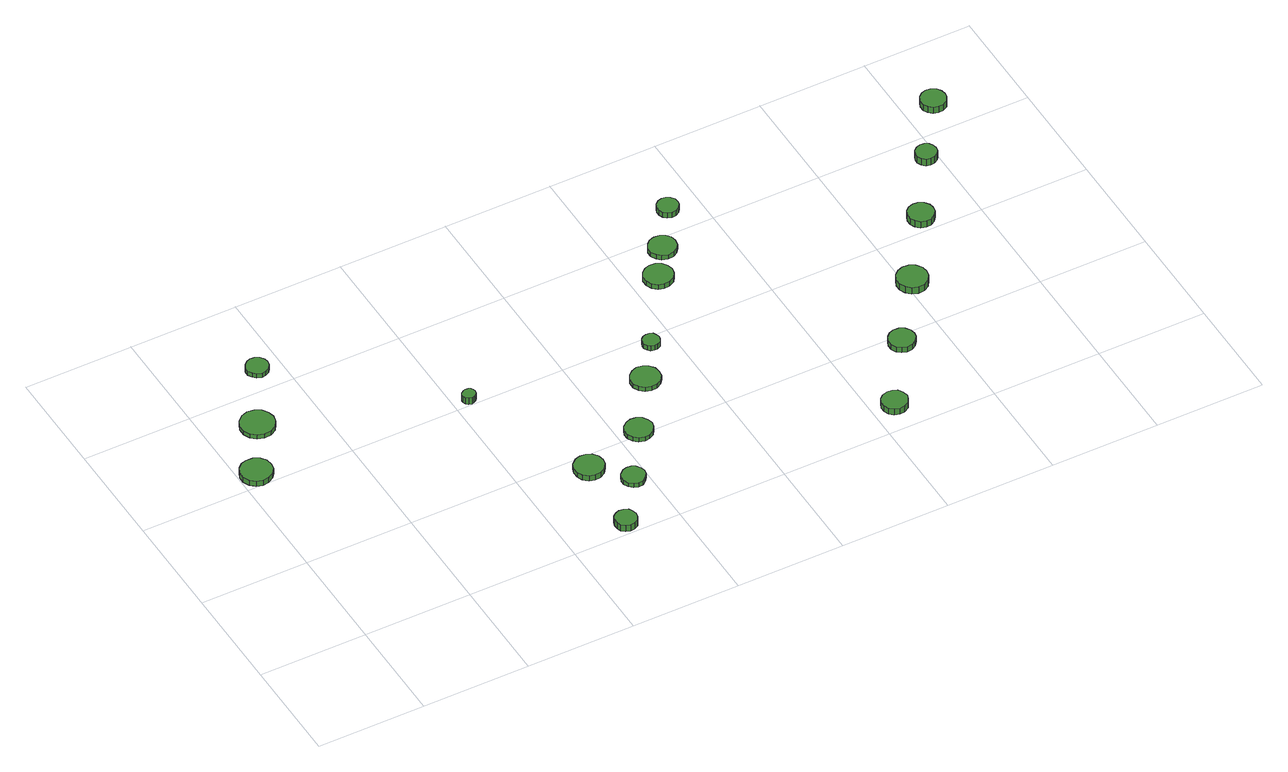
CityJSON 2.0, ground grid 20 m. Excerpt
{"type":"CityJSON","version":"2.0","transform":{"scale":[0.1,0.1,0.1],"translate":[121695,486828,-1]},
"CityObjects":{
"tree1":{"type":"SolitaryVegetationObject","attributes":{"function":"something"},"geometry":[{"type":"MultiSurface","lod":"1","boundaries":[[[0,1,2,3,4,5,6,7,8,9,10,11,12,13,14]],[[15,16,17,18,19,20,21,22,23,24,25,26,27,28,29]],[[0,29,28,1]],[[1,28,27,2]],[[2,27,26,3]],[[3,26,25,4]],[[4,25,24,5]],[[5,24,23,6]],[[6,23,22,7]],[[7,22,21,8]],[[8,21,20,9]],[[9,20,19,10]],[[10,19,18,11]],[[11,18,17,12]],[[12,17,16,13]],[[13,16,15,14]],[[14,15,29,0]]]}]},
"tree2":{"type":"SolitaryVegetationObject","attributes":{"function":"something"},"geometry":[{"type":"MultiSurface","lod":"1","boundaries":[[[30,31,32,33,34,35,36,37,38,39,40,41,42,43,44]],[[45,46,47,48,49,50,51,52,53,54,55,56,57,58,59]],[[30,59,58,31]],[[31,58,57,32]],[[32,57,56,33]],[[33,56,55,34]],[[34,55,54,35]],[[35,54,53,36]],[[36,53,52,37]],[[37,52,51,38]],[[38,51,50,39]],[[39,50,49,40]],[[40,49,48,41]],[[41,48,47,42]],[[42,47,46,43]],[[43,46,45,44]],[[44,45,59,30]]]}]},
"tree3":{"type":"SolitaryVegetationObject","attributes":{"function":"something"},"geometry":[{"type":"MultiSurface","lod":"1","boundaries":[[[60,61,62,63,64,65,66,67,68,69,70,71,72,73,74]],[[75,76,77,78,79,80,81,82,83,84,85,86,87,88,89]],[[60,89,88,61]],[[61,88,87,62]],[[62,87,86,63]],[[63,86,85,64]],[[64,85,84,65]],[[65,84,83,66]],[[66,83,82,67]],[[67,82,81,68]],[[68,81,80,69]],[[69,80,79,70]],[[70,79,78,71]],[[71,78,77,72]],[[72,77,76,73]],[[73,76,75,74]],[[74,75,89,60]]]}]},
"tree4":{"type":"SolitaryVegetationObject","attributes":{"function":"something"},"geometry":[{"type":"MultiSurface","lod":"1","boundaries":[[[90,91,92,93,94,95,96,97,98,99,100,101,102,103,104]],[[105,106,107,108,109,110,111,112,113,114,115,116,117,118,119]],[[90,119,118,91]],[[91,118,117,92]],[[92,117,116,93]],[[93,116,115,94]],[[94,115,114,95]],[[95,114,113,96]],[[96,113,112,97]],[[97,112,111,98]],[[98,111,110,99]],[[99,110,109,100]],[[100,109,108,101]],[[101,108,107,102]],[[102,107,106,103]],[[103,106,105,104]],[[104,105,119,90]]]}]},
"tree5":{"type":"SolitaryVegetationObject","attributes":{"function":"something"},"geometry":[{"type":"MultiSurface","lod":"1","boundaries":[[[120,121,122,123,124,125,126,127,128,129,130,131,132,133,134]],[[135,136,137,138,139,140,141,142,143,144,145,146,147,148,149]],[[120,149,148,121]],[[121,148,147,122]],[[122,147,146,123]],[[123,146,145,124]],[[124,145,144,125]],[[125,144,143,126]],[[126,143,142,127]],[[127,142,141,128]],[[128,141,140,129]],[[129,140,139,130]],[[130,139,138,131]],[[131,138,137,132]],[[132,137,136,133]],[[133,136,135,134]],[[134,135,149,120]]]}]},
"tree6":{"type":"SolitaryVegetationObject","attributes":{"function":"something"},"geometry":[{"type":"MultiSurface","lod":"1","boundaries":[[[150,151,152,153,154,155,156,157,158,159,160,161,162,163,164]],[[165,166,167,168,169,170,171,172,173,174,175,176,177,178,179]],[[150,179,178,151]],[[151,178,177,152]],[[152,177,176,153]],[[153,176,175,154]],[[154,175,174,155]],[[155,174,173,156]],[[156,173,172,157]],[[157,172,171,158]],[[158,171,170,159]],[[159,170,169,160]],[[160,169,168,161]],[[161,168,167,162]],[[162,167,166,163]],[[163,166,165,164]],[[164,165,179,150]]]}]},
"tree7":{"type":"SolitaryVegetationObject","attributes":{"function":"something"},"geometry":[{"type":"MultiSurface","lod":"1","boundaries":[[[180,181,182,183,184,185,186,187,188,189,190,191,192,193,194]],[[195,196,197,198,199,200,201,202,203,204,205,206,207,208,209]],[[180,209,208,181]],[[181,208,207,182]],[[182,207,206,183]],[[183,206,205,184]],[[184,205,204,185]],[[185,204,203,186]],[[186,203,202,187]],[[187,202,201,188]],[[188,201,200,189]],[[189,200,199,190]],[[190,199,198,191]],[[191,198,197,192]],[[192,197,196,193]],[[193,196,195,194]],[[194,195,209,180]]]}]},
"tree8":{"type":"SolitaryVegetationObject","attributes":{"function":"something"},"geometry":[{"type":"MultiSurface","lod":"1","boundaries":[[[210,211,212,213,214,215,216,217,218,219,220,221,222,223,224]],[[225,226,227,228,229,230,231,232,233,234,235,236,237,238,239]],[[210,239,238,211]],[[211,238,237,212]],[[212,237,236,213]],[[213,236,235,214]],[[214,235,234,215]],[[215,234,233,216]],[[216,233,232,217]],[[217,232,231,218]],[[218,231,230,219]],[[219,230,229,220]],[[220,229,228,221]],[[221,228,227,222]],[[222,227,226,223]],[[223,226,225,224]],[[224,225,239,210]]]}]},
"tree9":{"type":"SolitaryVegetationObject","attributes":{"function":"something"},"geometry":[{"type":"MultiSurface","lod":"1","boundaries":[[[240,241,242,243,244,245,246,247,248,249,250,251,252,253,254]],[[255,256,257,258,259,260,261,262,263,264,265,266,267,268,269]],[[240,269,268,241]],[[241,268,267,242]],[[242,267,266,243]],[[243,266,265,244]],[[244,265,264,245]],[[245,264,263,246]],[[246,263,262,247]],[[247,262,261,248]],[[248,261,260,249]],[[249,260,259,250]],[[250,259,258,251]],[[251,258,257,252]],[[252,257,256,253]],[[253,256,255,254]],[[254,255,269,240]]]}]},
"tree10":{"type":"SolitaryVegetationObject","attributes":{"function":"something"},"geometry":[{"type":"MultiSurface","lod":"1","boundaries":[[[270,271,272,273,274,275,276,277,278,279,280,281,282,283,284]],[[285,286,287,288,289,290,291,292,293,294,295,296,297,298,299]],[[270,299,298,271]],[[271,298,297,272]],[[272,297,296,273]],[[273,296,295,274]],[[274,295,294,275]],[[275,294,293,276]],[[276,293,292,277]],[[277,292,291,278]],[[278,291,290,279]],[[279,290,289,280]],[[280,289,288,281]],[[281,288,287,282]],[[282,287,286,283]],[[283,286,285,284]],[[284,285,299,270]]]}]},
"tree11":{"type":"SolitaryVegetationObject","attributes":{"function":"something"},"geometry":[{"type":"MultiSurface","lod":"1","boundaries":[[[300,301,302,303,304,305,306,307,308,309,310,311,312,313,314]],[[315,316,317,318,319,320,321,322,323,324,325,326,327,328,329]],[[300,329,328,301]],[[301,328,327,302]],[[302,327,326,303]],[[303,326,325,304]],[[304,325,324,305]],[[305,324,323,306]],[[306,323,322,307]],[[307,322,321,308]],[[308,321,320,309]],[[309,320,319,310]],[[310,319,318,311]],[[311,318,317,312]],[[312,317,316,313]],[[313,316,315,314]],[[314,315,329,300]]]}]},
"tree12":{"type":"SolitaryVegetationObject","attributes":{"function":"something"},"geometry":[{"type":"MultiSurface","lod":"1","boundaries":[[[330,331,332,333,334,335,336,337,338,339,340,341,342,343,344]],[[345,346,347,348,349,350,351,352,353,354,355,356,357,358,359]],[[330,359,358,331]],[[331,358,357,332]],[[332,357,356,333]],[[333,356,355,334]],[[334,355,354,335]],[[335,354,353,336]],[[336,353,352,337]],[[337,352,351,338]],[[338,351,350,339]],[[339,350,349,340]],[[340,349,348,341]],[[341,348,347,342]],[[342,347,346,343]],[[343,346,345,344]],[[344,345,359,330]]]}]},
"tree13":{"type":"SolitaryVegetationObject","attributes":{"function":"something"},"geometry":[{"type":"MultiSurface","lod":"1","boundaries":[[[360,361,362,363,364,365,366,367,368,369,370,371,372,373,374]],[[375,376,377,378,379,380,381,382,383,384,385,386,387,388,389]],[[360,389,388,361]],[[361,388,387,362]],[[362,387,386,363]],[[363,386,385,364]],[[364,385,384,365]],[[365,384,383,366]],[[366,383,382,367]],[[367,382,381,368]],[[368,381,380,369]],[[369,380,379,370]],[[370,379,378,371]],[[371,378,377,372]],[[372,377,376,373]],[[373,376,375,374]],[[374,375,389,360]]]}]},
"tree14":{"type":"SolitaryVegetationObject","attributes":{"function":"something"},"geometry":[{"type":"MultiSurface","lod":"1","boundaries":[[[390,391,392,393,394,395,396,397,398,399,400,401,402,403,404]],[[405,406,407,408,409,410,411,412,413,414,415,416,417,418,419]],[[390,419,418,391]],[[391,418,417,392]],[[392,417,416,393]],[[393,416,415,394]],[[394,415,414,395]],[[395,414,413,396]],[[396,413,412,397]],[[397,412,411,398]],[[398,411,410,399]],[[399,410,409,400]],[[400,409,408,401]],[[401,408,407,402]],[[402,407,406,403]],[[403,406,405,404]],[[404,405,419,390]]]}]},
"tree15":{"type":"SolitaryVegetationObject","attributes":{"function":"something"},"geometry":[{"type":"MultiSurface","lod":"1","boundaries":[[[420,421,422,423,424,425,426,427,428,429,430,431,432,433,434]],[[435,436,437,438,439,440,441,442,443,444,445,446,447,448,449]],[[420,449,448,421]],[[421,448,447,422]],[[422,447,446,423]],[[423,446,445,424]],[[424,445,444,425]],[[425,444,443,426]],[[426,443,442,427]],[[427,442,441,428]],[[428,441,440,429]],[[429,440,439,430]],[[430,439,438,431]],[[431,438,437,432]],[[432,437,436,433]],[[433,436,435,434]],[[434,435,449,420]]]}]},
"tree16":{"type":"SolitaryVegetationObject","attributes":{"function":"something"},"geometry":[{"type":"MultiSurface","lod":"1","boundaries":[[[450,451,452,453,454,455,456,457,458,459,460,461,462,463,464]],[[465,466,467,468,469,470,471,472,473,474,475,476,477,478,479]],[[450,479,478,451]],[[451,478,477,452]],[[452,477,476,453]],[[453,476,475,454]],[[454,475,474,455]],[[455,474,473,456]],[[456,473,472,457]],[[457,472,471,458]],[[458,471,470,459]],[[459,470,469,460]],[[460,469,468,461]],[[461,468,467,462]],[[462,467,466,463]],[[463,466,465,464]],[[464,465,479,450]]]}]},
"tree17":{"type":"SolitaryVegetationObject","attributes":{"function":"something"},"geometry":[{"type":"MultiSurface","lod":"1","boundaries":[[[480,481,482,483,484,485,486,487,488,489,490,491,492,493,494]],[[495,496,497,498,499,500,501,502,503,504,505,506,507,508,509]],[[480,509,508,481]],[[481,508,507,482]],[[482,507,506,483]],[[483,506,505,484]],[[484,505,504,485]],[[485,504,503,486]],[[486,503,502,487]],[[487,502,501,488]],[[488,501,500,489]],[[489,500,499,490]],[[490,499,498,491]],[[491,498,497,492]],[[492,497,496,493]],[[493,496,495,494]],[[494,495,509,480]]]}]},
"tree18":{"type":"SolitaryVegetationObject","attributes":{"function":"something"},"geometry":[{"type":"MultiSurface","lod":"1","boundaries":[[[510,511,512,513,514,515,516,517,518,519,520,521,522,523,524]],[[525,526,527,528,529,530,531,532,533,534,535,536,537,538,539]],[[510,539,538,511]],[[511,538,537,512]],[[512,537,536,513]],[[513,536,535,514]],[[514,535,534,515]],[[515,534,533,516]],[[516,533,532,517]],[[517,532,531,518]],[[518,531,530,519]],[[519,530,529,520]],[[520,529,528,521]],[[521,528,527,522]],[[522,527,526,523]],[[523,526,525,524]],[[524,525,539,510]]]}]},
"tree19":{"type":"SolitaryVegetationObject","attributes":{"function":"something"},"geometry":[{"type":"MultiSurface","lod":"1","boundaries":[[[540,541,542,543,544,545,546,547,548,549,550,551,552,553,554]],[[555,556,557,558,559,560,561,562,563,564,565,566,567,568,569]],[[540,569,568,541]],[[541,568,567,542]],[[542,567,566,543]],[[543,566,565,544]],[[544,565,564,545]],[[545,564,563,546]],[[546,563,562,547]],[[547,562,561,548]],[[548,561,560,549]],[[549,560,559,550]],[[550,559,558,551]],[[551,558,557,552]],[[552,557,556,553]],[[553,556,555,554]],[[554,555,569,540]]]}]}
},
"vertices":[
[60,427,17],[58,439,17],[51,448,17],[40,454,17],[28,455,17],[17,452,17],[8,444,17],[3,433,17],[3,421,17],[8,410,17],[17,402,17],[28,398,17],[40,400,17],[51,406,17],[58,415,17],[58,415,6],[51,406,6],[40,400,6],[28,398,6],[17,402,6],[8,410,6],[3,421,6],[3,433,6],[8,444,6],[17,452,6],[28,455,6],[40,454,6],[51,448,6],[58,439,6],[60,427,6],
[121,528,15],[118,540,15],[111,551,15],[100,557,15],[87,559,15],[75,555,15],[65,546,15],[60,534,15],[60,521,15],[65,510,15],[75,501,15],[87,497,15],[100,498,15],[111,505,15],[118,515,15],[118,515,6],[111,505,6],[100,498,6],[87,497,6],[75,501,6],[65,510,6],[60,521,6],[60,534,6],[65,546,6],[75,555,6],[87,559,6],[100,557,6],[111,551,6],[118,540,6],[121,528,6],
[177,648,16],[175,656,16],[170,663,16],[162,667,16],[154,668,16],[146,665,16],[140,659,16],[136,652,16],[136,643,16],[140,636,16],[146,630,16],[154,627,16],[162,628,16],[170,632,16],[175,639,16],[175,639,7],[170,632,7],[162,628,7],[154,627,7],[146,630,7],[140,636,7],[136,643,7],[136,652,7],[140,659,7],[146,665,7],[154,668,7],[162,667,7],[170,663,7],[175,656,7],[177,648,7],
[530,22,21],[528,30,21],[524,37,21],[516,41,21],[508,42,21],[500,39,21],[494,34,21],[491,26,21],[491,18,21],[494,10,21],[500,5,21],[508,2,21],[516,3,21],[524,7,21],[528,14,21],[528,14,7],[524,7,7],[516,3,7],[508,2,7],[500,5,7],[494,10,7],[491,18,7],[491,26,7],[494,34,7],[500,39,7],[508,42,7],[516,41,7],[524,37,7],[528,30,7],[530,22,7],
[441,412,21],[440,417,21],[437,421,21],[433,423,21],[428,424,21],[423,422,21],[419,419,21],[417,415,21],[417,410,21],[419,405,21],[423,402,21],[428,400,21],[433,401,21],[437,403,21],[440,407,21],[440,407,7],[437,403,7],[433,401,7],[428,400,7],[423,402,7],[419,405,7],[417,410,7],[417,415,7],[419,419,7],[423,422,7],[428,424,7],[433,423,7],[437,421,7],[440,417,7],[441,412,7],
[547,166,18],[545,177,18],[538,186,18],[528,191,18],[517,192,18],[507,189,18],[498,181,18],[494,171,18],[494,160,18],[498,150,18],[507,142,18],[517,139,18],[528,140,18],[538,145,18],[545,155,18],[545,155,7],[538,145,7],[528,140,7],[517,139,7],[507,142,7],[498,150,7],[494,160,7],[494,171,7],[498,181,7],[507,189,7],[517,192,7],[528,191,7],[538,186,7],[545,177,7],[547,166,7],
[596,111,16],[594,119,16],[588,127,16],[581,131,16],[572,132,16],[564,129,16],[557,123,16],[553,115,16],[553,106,16],[557,98,16],[564,92,16],[572,89,16],[581,90,16],[588,95,16],[594,102,16],[594,102,7],[588,95,7],[581,90,7],[572,89,7],[564,92,7],[557,98,7],[553,106,7],[553,115,7],[557,123,7],[564,129,7],[572,132,7],[581,131,7],[588,127,7],[594,119,7],[596,111,7],
[664,207,15],[661,217,15],[655,226,15],[646,231,15],[636,232,15],[626,229,15],[618,222,15],[613,212,15],[613,202,15],[618,192,15],[626,185,15],[636,182,15],[646,183,15],[655,188,15],[661,197,15],[661,197,6],[655,188,6],[646,183,6],[636,182,6],[626,185,6],[618,192,6],[613,202,6],[613,212,6],[618,222,6],[626,229,6],[636,232,6],[646,231,6],[655,226,6],[661,217,6],[664,207,6],
[735,310,15],[733,321,15],[726,330,15],[717,335,15],[706,337,15],[695,333,15],[687,326,15],[682,316,15],[682,304,15],[687,294,15],[695,287,15],[706,284,15],[717,285,15],[726,290,15],[733,299,15],[733,299,6],[726,290,6],[717,285,6],[706,284,6],[695,287,6],[687,294,6],[682,304,6],[682,316,6],[687,326,6],[695,333,6],[706,337,6],[717,335,6],[726,330,6],[733,321,6],[735,310,6],
[775,382,17],[773,388,17],[770,394,17],[764,397,17],[758,397,17],[751,395,17],[747,391,17],[744,385,17],[744,379,17],[747,373,17],[751,369,17],[758,367,17],[764,367,17],[770,370,17],[773,376,17],[773,376,6],[770,370,6],[764,367,6],[758,367,6],[751,369,6],[747,373,6],[744,379,6],[744,385,6],[747,391,6],[751,395,6],[758,397,6],[764,397,6],[770,394,6],[773,388,6],[775,382,6],
[875,516,16],[872,527,16],[866,536,16],[856,541,16],[845,542,16],[835,539,16],[827,532,16],[822,522,16],[822,511,16],[827,500,16],[835,493,16],[845,490,16],[856,491,16],[866,496,16],[872,505,16],[872,505,6],[866,496,6],[856,491,6],[845,490,6],[835,493,6],[827,500,6],[822,511,6],[822,522,6],[827,532,6],[835,539,6],[845,542,6],[856,541,6],[866,536,6],[872,527,6],[875,516,6],
[1065,54,20],[1062,64,20],[1057,72,20],[1048,76,20],[1039,77,20],[1029,74,20],[1022,68,20],[1018,59,20],[1018,49,20],[1022,40,20],[1029,34,20],[1039,31,20],[1048,32,20],[1057,37,20],[1062,45,20],[1062,45,7],[1057,37,7],[1048,32,7],[1039,31,7],[1029,34,7],[1022,40,7],[1018,49,7],[1018,59,7],[1022,68,7],[1029,74,7],[1039,77,7],[1048,76,7],[1057,72,7],[1062,64,7],[1065,54,7],
[913,574,16],[911,584,16],[905,592,16],[896,597,16],[885,598,16],[875,595,16],[868,588,16],[863,579,16],[863,568,16],[868,559,16],[875,552,16],[885,549,16],[896,550,16],[905,555,16],[911,563,16],[911,563,6],[905,555,6],[896,550,6],[885,549,6],[875,552,6],[868,559,6],[863,568,6],[863,579,6],[868,588,6],[875,595,6],[885,598,6],[896,597,6],[905,592,6],[911,584,6],[913,574,6],
[962,653,17],[961,661,17],[956,668,17],[949,672,17],[941,673,17],[933,670,17],[927,665,17],[924,657,17],[924,649,17],[927,642,17],[933,637,17],[941,634,17],[949,635,17],[956,639,17],[961,646,17],[961,646,6],[956,639,6],[949,635,6],[941,634,6],[933,637,6],[927,642,6],[924,649,6],[924,657,6],[927,665,6],[933,670,6],[941,673,6],[949,672,6],[956,668,6],[961,661,6],[962,653,6],
[1149,180,19],[1147,190,19],[1141,198,19],[1132,203,19],[1122,204,19],[1113,201,19],[1106,194,19],[1102,185,19],[1102,175,19],[1106,166,19],[1113,160,19],[1122,157,19],[1132,158,19],[1141,163,19],[1147,171,19],[1147,171,7],[1141,163,7],[1132,158,7],[1122,157,7],[1113,160,7],[1106,166,7],[1102,175,7],[1102,185,7],[1106,194,7],[1113,201,7],[1122,204,7],[1132,203,7],[1141,198,7],[1147,190,7],[1149,180,7],
[1240,301,20],[1238,312,20],[1231,322,20],[1221,328,20],[1209,329,20],[1198,325,20],[1190,318,20],[1185,307,20],[1185,295,20],[1190,285,20],[1198,277,20],[1209,273,20],[1221,274,20],[1231,280,20],[1238,290,20],[1238,290,6],[1231,280,6],[1221,274,6],[1209,273,6],[1198,277,6],[1190,285,6],[1185,295,6],[1185,307,6],[1190,318,6],[1198,325,6],[1209,329,6],[1221,328,6],[1231,322,6],[1238,312,6],[1240,301,6],
[1325,431,20],[1323,440,20],[1317,448,20],[1308,453,20],[1299,454,20],[1289,451,20],[1282,445,20],[1278,436,20],[1278,426,20],[1282,417,20],[1289,410,20],[1299,407,20],[1308,408,20],[1317,413,20],[1323,421,20],[1323,421,6],[1317,413,6],[1308,408,6],[1299,407,6],[1289,410,6],[1282,417,6],[1278,426,6],[1278,436,6],[1282,445,6],[1289,451,6],[1299,454,6],[1308,453,6],[1317,448,6],[1323,440,6],[1325,431,6],
[1400,555,20],[1398,563,20],[1394,569,20],[1387,573,20],[1379,574,20],[1371,571,20],[1365,566,20],[1362,559,20],[1362,551,20],[1365,544,20],[1371,538,20],[1379,536,20],[1387,537,20],[1394,541,20],[1398,547,20],[1398,547,5],[1394,541,5],[1387,537,5],[1379,536,5],[1371,538,5],[1365,544,5],[1362,551,5],[1362,559,5],[1365,566,5],[1371,571,5],[1379,574,5],[1387,573,5],[1394,569,5],[1398,563,5],[1400,555,5],
[1477,662,20],[1475,671,20],[1470,679,20],[1461,684,20],[1452,685,20],[1443,682,20],[1436,676,20],[1432,667,20],[1432,657,20],[1436,649,20],[1443,642,20],[1452,640,20],[1461,641,20],[1470,645,20],[1475,653,20],[1475,653,6],[1470,645,6],[1461,641,6],[1452,640,6],[1443,642,6],[1436,649,6],[1432,657,6],[1432,667,6],[1436,676,6],[1443,682,6],[1452,685,6],[1461,684,6],[1470,679,6],[1475,671,6],[1477,662,6]
]}
